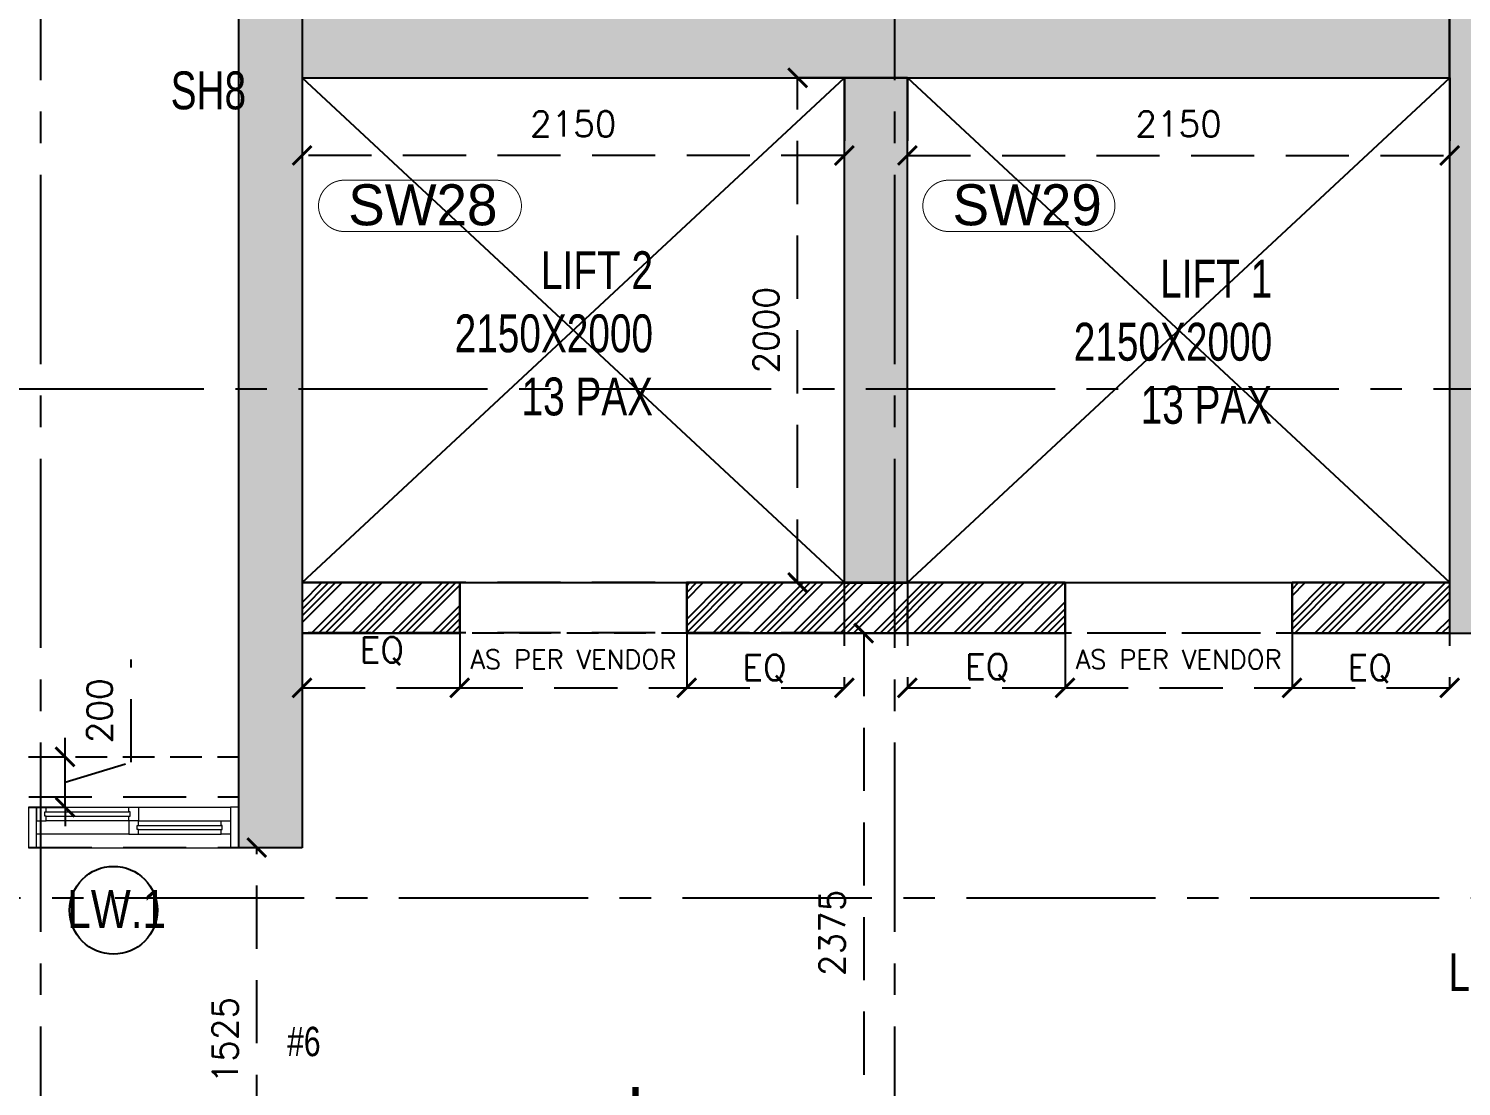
# Model space of a CAD drawing. Header units: millimetres. Extents: x 1167879 to 1231451, y -5731814 to -5645217.
# Drawn here: x 1199208 to 1204889, y -5714795 to -5710605 of the extents above; entities that cross this region are included whole.
import ezdxf
from ezdxf.enums import TextEntityAlignment as Align

# ---------------------------------------------------------------- set-up
doc = ezdxf.new("R2010")
doc.units = ezdxf.units.MM
doc.header["$LTSCALE"] = 1000
doc.header["$MEASUREMENT"] = 0
for name, pattern in [('AUDIT_D_120904163729-0', [0]), ('T8 - TYPICAL FLOOR CORE$0$( Hidden )', [0.375, 0.25, -0.125]), ('T8 - TYPICAL FLOOR CORE$0$HIDDEN', [0.375, 0.25, -0.125]), ('T8 - TYPICAL FLOOR CORE$0$T10-TYPICAL FLOOR CORE$0$( Hidden )', [0.375, 0.25, -0.125]), ('T8 - TYPICAL FLOOR CORE$0$T10-TYPICAL FLOOR CORE$0$HIDDEN', [0.375, 0.25, -0.125]), ('T8(T9 IS SIMILAR) - DIMENSION & TEXTING$0$T8_REFUGE COLUMNS$0$HIDDEN', [0.375, 0.25, -0.125]), ('T8(T9 IS SIMILAR)$0$$0$HIDDEN', [0.375, 0.25, -0.125]), ('T8_REFUGE COLUMNS$0$CENTER2', [1.125, 0.75, -0.125, 0.125, -0.125])]:
    doc.linetypes.add(name, pattern=pattern)
doc.layers.get('0').update_dxf_attribs({"linetype": 'AUDIT_D_120904163729-0'})
for name, color, linetype in [('T8 - TYPICAL FLOOR CORE$0$a-beam 2', 50, 'Continuous'), ('T8 - TYPICAL FLOOR CORE$0$A-DIMENSIONS', 2, 'T8 - TYPICAL FLOOR CORE$0$HIDDEN'), ('T8 - TYPICAL FLOOR CORE$0$a-window-no', 125, 'Continuous'), ('T8 - TYPICAL FLOOR CORE$0$CUT-OUT', 49, 'Continuous'), ('T8 - TYPICAL FLOOR CORE$0$T10-TYPICAL FLOOR CORE$0$a-beam 2', 50, 'Continuous'), ('T8 - TYPICAL FLOOR CORE$0$T10-TYPICAL FLOOR CORE$0$A-SLAB SUNK-AC LEDGES', 251, 'T8 - TYPICAL FLOOR CORE$0$T10-TYPICAL FLOOR CORE$0$HIDDEN'), ('T8(T9 IS SIMILAR)$0$$6$a-beam 2', 50, 'Continuous'), ('T8(T9 IS SIMILAR)$0$S-BEAM', 20, 'T8(T9 IS SIMILAR)$0$$0$HIDDEN'), ('T8_REFUGE COLUMNS$0$A-CENTERLINE', 193, 'T8_REFUGE COLUMNS$0$CENTER2'), ('T8_REFUGE COLUMNS$0$A-RCC COLS', 3, 'Continuous'), ('T8_TYPICAL COLUMNS$0$A-RCC COLS', 3, 'Continuous')]:
    doc.layers.add(name, color=color, linetype=linetype)
for name, color, linetype, lineweight in [('T8 - TYPICAL FLOOR CORE$0$a-Text', 4, 'Continuous', 0), ('T8 - TYPICAL FLOOR CORE$0$A-WALL- 160', 6, 'Continuous', 30), ('T8 - TYPICAL FLOOR CORE$0$D&W', 8, 'Continuous', 25), ('T8 - TYPICAL FLOOR CORE$0$T10-TYPICAL FLOOR CORE$0$Window', 4, 'Continuous', 20), ('T8(T9 IS SIMILAR) - DIMENSION & TEXTING$0$R0-18-10-2014-T1-1st Podium Floor Plan$0$Text', 2, 'Continuous', 0), ('T8(T9 IS SIMILAR) - DIMENSION & TEXTING$0$T8 - TYPICAL FLOOR CORE$0$a-Text', 4, 'Continuous', 0), ('T8(T9 IS SIMILAR)$0$D&W', 8, 'Continuous', 25), ('T8_REFUGE COLUMNS$0$A-COLUMN NO size reduce', 81, 'Continuous', 25)]:
    doc.layers.add(name, color=color, linetype=linetype, lineweight=lineweight)
doc.layers.add('T8_REFUGE COLUMNS$0$COL-HATCH', color=7, linetype='Continuous', lineweight=25, true_color=0xa3a3a3)
doc.styles.add('T8 - TYPICAL FLOOR CORE$0$ARIAL ARROW', font='swisscl.ttf')
doc.styles.add('T8 - TYPICAL FLOOR CORE$0$LODHA STANDERD', font='sanss___.ttf')
doc.styles.add('T8 - TYPICAL FLOOR CORE$0$Romans 1', font='romans.shx', dxfattribs={"height": 100})
doc.styles.add('T8(T9 IS SIMILAR) - DIMENSION & TEXTING$0$ARIAL ARROW', font='swisscl.ttf')
doc.styles.add('T8(T9 IS SIMILAR) - DIMENSION & TEXTING$0$T8 - TYPICAL FLOOR CORE$0$ARIAL ARROW', font='swisscl.ttf')
doc.styles.add('T8_REFUGE COLUMNS$0$STANDARD', font='GOTHIC.TTF')
doc.dimstyles.new('T8 - TYPICAL FLOOR CORE$0$ALPINE S', dxfattribs={"dimscale": 0, "dimtxt": 100, "dimasz": 75, "dimexe": 0, "dimexo": 0, "dimgap": 75, "dimtad": 1, "dimdec": 0, "dimzin": 0, "dimdsep": 46, "dimtxsty": 'T8 - TYPICAL FLOOR CORE$0$Romans 1', "dimblk": 'T8 - TYPICAL FLOOR CORE$0$_ArchTick', "dimcen": 0.09, "dimclrd": 256, "dimclre": 256, "dimclrt": 7, "dimadec": 0, "dimazin": 0, "dimtfac": 1, "dimtdec": 0, "dimtofl": 0, "dimtmove": 1, "dimatfit": 0, "dimldrblk": 'T8 - TYPICAL FLOOR CORE$0$_Open90', "dimfxl": 1, "dimtolj": 1, "dimtzin": 0, "dimarcsym": 0})

# ---------------------------------------------------------------- blocks, each defined once
blk = doc.blocks.new('T8(T9 IS SIMILAR) - DIMENSION & TEXTING')
at = {"color": 4, "linetype": 'T8(T9 IS SIMILAR) - DIMENSION & TEXTING$0$T8_REFUGE COLUMNS$0$HIDDEN', "ltscale": 5, "const_width": 25, "elevation": 0.1}
blk.add_lwpolyline([(1204053.5, -5721233.6), (1204053.5, -5718908.5), (1201614.3, -5718908.5), (1201614.3, -5714798.3)], dxfattribs=at)
at = {"layer": 'T8(T9 IS SIMILAR) - DIMENSION & TEXTING$0$R0-18-10-2014-T1-1st Podium Floor Plan$0$Text', "insert": (1200365.7, -5714559.7), "char_height": 116.18, "width": 1724.162, "attachment_point": 3, "style": 'T8(T9 IS SIMILAR) - DIMENSION & TEXTING$0$ARIAL ARROW'}
blk.add_mtext('#6', dxfattribs=at)
at = {"layer": 'T8(T9 IS SIMILAR) - DIMENSION & TEXTING$0$T8 - TYPICAL FLOOR CORE$0$a-Text', "linetype": 'ByBlock', "insert": (1200070.4, -5710926.3), "char_height": 150, "width": 3499.366, "attachment_point": 9, "style": 'T8(T9 IS SIMILAR) - DIMENSION & TEXTING$0$T8 - TYPICAL FLOOR CORE$0$ARIAL ARROW'}
blk.add_mtext('SH8', dxfattribs=at)
blk = doc.blocks.new('T8_REFUGE COLUMNS')
at = {"layer": 'T8_REFUGE COLUMNS$0$COL-HATCH', "linetype": 'ByBlock'}
h = blk.add_hatch(color=256, dxfattribs=at)
h.dxf.hatch_style = 1
h.paths.add_polyline_path([(1200042.1, -5713849.9), (1200042.1, -5710549.9), (1205092.1, -5710549.9), (1205092.1, -5712999.9), (1204842.1, -5712999.9), (1204842, -5710799.9), (1200292.1, -5710799.9), (1200292.1, -5713849.9)])
h = blk.add_hatch(color=256, dxfattribs=at)
h.dxf.hatch_style = 1
h.paths.add_polyline_path([(1202442.1, -5712799.9), (1202692.1, -5712799.9), (1202692.1, -5710799.9), (1202442.1, -5710799.9)], flags=17)
at = {"layer": 'T8_REFUGE COLUMNS$0$A-CENTERLINE'}
for p, q in [((1199257.1, -5728808.5), (1199257.1, -5698299.6)), ((1202642.1, -5728808.5), (1202642.1, -5698573.6)), ((1223527.8, -5712032.4), (1182137.1, -5712032.4)), ((1229551.2, -5714049.9), (1182156.9, -5714049.9))]:
    blk.add_line(p, q, dxfattribs=at)
at = {"layer": 'T8_REFUGE COLUMNS$0$A-COLUMN NO size reduce', "linetype": 'ByBlock', "const_width": 3.9}
for points in [[(1200459.1, -5711408.3, -1), (1200459.1, -5711205.1), (1201060.5, -5711205.1, -1), (1201060.5, -5711408.3)], [(1202855.1, -5711408.3, -1), (1202855.1, -5711205.1), (1203413.6, -5711205.1, -1), (1203413.6, -5711408.3)]]:
    blk.add_lwpolyline(points, format="xyb", close=True, dxfattribs=at)
at = {"layer": 'T8_REFUGE COLUMNS$0$A-RCC COLS', "linetype": 'ByBlock'}
for points in [[(1200292.1, -5713849.9), (1200042.1, -5713849.9), (1200042.1, -5710549.9), (1200292.1, -5710549.9)], [(1200292.2, -5710799.9), (1204842.1, -5710799.9), (1204842.1, -5710549.9), (1200292.2, -5710549.9)], [(1204842.1, -5712999.9), (1205092.1, -5712999.9), (1205092.1, -5710549.9), (1204842.1, -5710549.9)], [(1202442.1, -5712799.9), (1202692.1, -5712799.9), (1202692.1, -5710799.9), (1202442.1, -5710799.9)]]:
    blk.add_lwpolyline(points, close=True, dxfattribs=at)
at = {"layer": 'T8_REFUGE COLUMNS$0$A-COLUMN NO size reduce', "linetype": 'ByBlock', "char_height": 162.5, "attachment_point": 1, "style": 'T8_REFUGE COLUMNS$0$STANDARD'}
for s, insert in [('SW28', (1200475.3, -5711221.3)), ('SW29', (1202871.3, -5711221.3))]:
    blk.add_mtext_dynamic_manual_height_columns(s, width=444.685, gutter_width=500, heights=[0], dxfattribs=dict(at, insert=insert))
blk = doc.blocks.new('T8_TYPICAL COLUMNS')
at = {"layer": 'T8_TYPICAL COLUMNS$0$A-RCC COLS', "linetype": 'ByBlock'}
blk.add_blockref('T8_REFUGE COLUMNS', (0, 0), dxfattribs=at)
blk = doc.blocks.new('T8 - TYPICAL FLOOR CORE$0$WINDOW TAG')
at = {"layer": 'T8 - TYPICAL FLOOR CORE$0$a-window-no'}
blk.add_circle((0, 0), 174.1, dxfattribs=at)
at = {"layer": 'T8 - TYPICAL FLOOR CORE$0$a-window-no', "style": 'T8 - TYPICAL FLOOR CORE$0$LODHA STANDERD'}
blk.add_attdef('WINDOW', text='', height=150, dxfattribs=at).set_placement((11.3, 2.8), align=Align.MIDDLE_CENTER)
blk = doc.blocks.new('T8 - TYPICAL FLOOR CORE$0$_ArchTick')
at = {"color": 0, "linetype": 'ByBlock', "const_width": 0.15}
blk.add_lwpolyline([(-0.5, -0.5), (0.5, 0.5)], dxfattribs=at)
blk = doc.blocks.new('*D830')
at = {"layer": 'T8 - TYPICAL FLOOR CORE$0$A-DIMENSIONS', "linetype": 'T8 - TYPICAL FLOOR CORE$0$HIDDEN', "lineweight": -2, "transparency": 16777216}
for p, q in [((1200042.4, -5713849.6), (1200112.5, -5713849.6)), ((1199983.5, -5715375), (1200112.5, -5715375))]:
    blk.add_line(p, q, dxfattribs=at)
at = {"layer": 'T8 - TYPICAL FLOOR CORE$0$A-DIMENSIONS', "lineweight": -2, "transparency": 16777216}
blk.add_line((1200112.5, -5715375), (1200112.5, -5713849.6), dxfattribs=at)
at = {"layer": 'T8 - TYPICAL FLOOR CORE$0$A-DIMENSIONS', "linetype": 'ByBlock', "lineweight": -2, "transparency": 16777216, "xscale": 75, "yscale": 75, "zscale": 75}
for p, rotation in [((1200112.5, -5713849.6), 90), ((1200112.5, -5715375), 270)]:
    blk.add_blockref('T8 - TYPICAL FLOOR CORE$0$_ArchTick', p, dxfattribs=dict(at, rotation=rotation))
at = {"layer": 'T8 - TYPICAL FLOOR CORE$0$A-DIMENSIONS', "color": 7, "linetype": 'ByBlock', "transparency": 16777216, "insert": (1199987.5, -5714612.3), "char_height": 100, "attachment_point": 5, "rotation": 90, "style": 'T8 - TYPICAL FLOOR CORE$0$Romans 1'}
blk.add_mtext('\\A1;1525', dxfattribs=at)
blk = doc.blocks.new('T8 - TYPICAL FLOOR CORE$0$_Open90')
at = {"color": 0, "linetype": 'ByBlock', "lineweight": -2}
for p, q in [((0, 0), (-1, 0)), ((-0.5, 0.5), (0, 0)), ((0, 0), (-0.5, -0.5))]:
    blk.add_line(p, q, dxfattribs=at)
blk = doc.blocks.new('*D831')
at = {"layer": 'T8 - TYPICAL FLOOR CORE$0$A-DIMENSIONS', "linetype": 'T8 - TYPICAL FLOOR CORE$0$HIDDEN', "lineweight": -2, "transparency": 16777216}
for p, q in [((1202567.4, -5712999.6), (1202519.3, -5712999.6)), ((1202567.4, -5715375), (1202519.3, -5715375))]:
    blk.add_line(p, q, dxfattribs=at)
at = {"layer": 'T8 - TYPICAL FLOOR CORE$0$A-DIMENSIONS', "lineweight": -2, "transparency": 16777216}
blk.add_line((1202519.3, -5712999.6), (1202519.3, -5715375), dxfattribs=at)
at = {"layer": 'T8 - TYPICAL FLOOR CORE$0$A-DIMENSIONS', "linetype": 'ByBlock', "lineweight": -2, "transparency": 16777216, "xscale": 75, "yscale": 75, "zscale": 75}
for p, rotation in [((1202519.3, -5712999.6), 90), ((1202519.3, -5715375), 270)]:
    blk.add_blockref('T8 - TYPICAL FLOOR CORE$0$_ArchTick', p, dxfattribs=dict(at, rotation=rotation))
at = {"layer": 'T8 - TYPICAL FLOOR CORE$0$A-DIMENSIONS', "color": 7, "linetype": 'ByBlock', "transparency": 16777216, "insert": (1202394.3, -5714187.3), "char_height": 100, "attachment_point": 5, "rotation": 90, "style": 'T8 - TYPICAL FLOOR CORE$0$Romans 1'}
blk.add_mtext('\\A1;2375', dxfattribs=at)
blk = doc.blocks.new('*D832')
at = {"layer": 'T8 - TYPICAL FLOOR CORE$0$A-DIMENSIONS', "linetype": 'T8 - TYPICAL FLOOR CORE$0$HIDDEN', "lineweight": -2, "transparency": 16777216}
for p, q in [((1202442.4, -5710799.7), (1202257.1, -5710799.7)), ((1202442.4, -5712799.6), (1202257.1, -5712799.6))]:
    blk.add_line(p, q, dxfattribs=at)
at = {"layer": 'T8 - TYPICAL FLOOR CORE$0$A-DIMENSIONS', "lineweight": -2, "transparency": 16777216}
blk.add_line((1202257.1, -5712799.6), (1202257.1, -5710799.7), dxfattribs=at)
at = {"layer": 'T8 - TYPICAL FLOOR CORE$0$A-DIMENSIONS', "linetype": 'ByBlock', "lineweight": -2, "transparency": 16777216, "xscale": 75, "yscale": 75, "zscale": 75}
for p, rotation in [((1202257.1, -5710799.7), 90), ((1202257.1, -5712799.6), 270)]:
    blk.add_blockref('T8 - TYPICAL FLOOR CORE$0$_ArchTick', p, dxfattribs=dict(at, rotation=rotation))
at = {"layer": 'T8 - TYPICAL FLOOR CORE$0$A-DIMENSIONS', "color": 7, "linetype": 'ByBlock', "transparency": 16777216, "insert": (1202132.1, -5711799.6), "char_height": 100, "attachment_point": 5, "rotation": 90, "style": 'T8 - TYPICAL FLOOR CORE$0$Romans 1'}
blk.add_mtext('\\A1;2000', dxfattribs=at)
blk = doc.blocks.new('*D833')
at = {"layer": 'T8 - TYPICAL FLOOR CORE$0$A-DIMENSIONS', "linetype": 'T8 - TYPICAL FLOOR CORE$0$HIDDEN', "lineweight": -2, "transparency": 16777216}
for p, q in [((1200292.4, -5710799.7), (1200292.4, -5711107.1)), ((1202442.4, -5710799.7), (1202442.4, -5711107.1))]:
    blk.add_line(p, q, dxfattribs=at)
at = {"layer": 'T8 - TYPICAL FLOOR CORE$0$A-DIMENSIONS', "lineweight": -2, "transparency": 16777216}
blk.add_line((1202442.4, -5711107.1), (1200292.4, -5711107.1), dxfattribs=at)
at = {"layer": 'T8 - TYPICAL FLOOR CORE$0$A-DIMENSIONS', "linetype": 'ByBlock', "lineweight": -2, "transparency": 16777216, "xscale": 75, "yscale": 75, "zscale": 75, "rotation": 180}
blk.add_blockref('T8 - TYPICAL FLOOR CORE$0$_ArchTick', (1200292.4, -5711107.1), dxfattribs=at)
at = {"layer": 'T8 - TYPICAL FLOOR CORE$0$A-DIMENSIONS', "linetype": 'ByBlock', "lineweight": -2, "transparency": 16777216, "xscale": 75, "yscale": 75, "zscale": 75}
blk.add_blockref('T8 - TYPICAL FLOOR CORE$0$_ArchTick', (1202442.4, -5711107.1), dxfattribs=at)
at = {"layer": 'T8 - TYPICAL FLOOR CORE$0$A-DIMENSIONS', "color": 7, "linetype": 'ByBlock', "transparency": 16777216, "insert": (1201367.4, -5710982.1), "char_height": 100, "attachment_point": 5, "style": 'T8 - TYPICAL FLOOR CORE$0$Romans 1'}
blk.add_mtext('\\A1;2150', dxfattribs=at)
blk = doc.blocks.new('*D834')
at = {"layer": 'T8 - TYPICAL FLOOR CORE$0$A-DIMENSIONS', "linetype": 'T8 - TYPICAL FLOOR CORE$0$HIDDEN', "lineweight": -2, "transparency": 16777216}
for p, q in [((1202692.4, -5710799.7), (1202692.4, -5711107.1)), ((1204842.3, -5710799.5), (1204842.3, -5711107.1))]:
    blk.add_line(p, q, dxfattribs=at)
at = {"layer": 'T8 - TYPICAL FLOOR CORE$0$A-DIMENSIONS', "lineweight": -2, "transparency": 16777216}
blk.add_line((1202692.4, -5711107.1), (1204842.3, -5711107.1), dxfattribs=at)
at = {"layer": 'T8 - TYPICAL FLOOR CORE$0$A-DIMENSIONS', "linetype": 'ByBlock', "lineweight": -2, "transparency": 16777216, "xscale": 75, "yscale": 75, "zscale": 75, "rotation": 180}
blk.add_blockref('T8 - TYPICAL FLOOR CORE$0$_ArchTick', (1202692.4, -5711107.1), dxfattribs=at)
at = {"layer": 'T8 - TYPICAL FLOOR CORE$0$A-DIMENSIONS', "linetype": 'ByBlock', "lineweight": -2, "transparency": 16777216, "xscale": 75, "yscale": 75, "zscale": 75}
blk.add_blockref('T8 - TYPICAL FLOOR CORE$0$_ArchTick', (1204842.3, -5711107.1), dxfattribs=at)
at = {"layer": 'T8 - TYPICAL FLOOR CORE$0$A-DIMENSIONS', "color": 7, "linetype": 'ByBlock', "transparency": 16777216, "insert": (1203767.4, -5710982.1), "char_height": 100, "attachment_point": 5, "style": 'T8 - TYPICAL FLOOR CORE$0$Romans 1'}
blk.add_mtext('\\A1;2150', dxfattribs=at)
blk = doc.blocks.new('*D806')
at = {"layer": 'T8 - TYPICAL FLOOR CORE$0$A-DIMENSIONS', "linetype": 'T8 - TYPICAL FLOOR CORE$0$HIDDEN', "lineweight": -2, "transparency": 16777216}
for p, q in [((1203317.4, -5712999.6), (1203317.4, -5713216.5)), ((1204217.4, -5712999.6), (1204217.4, -5713216.5))]:
    blk.add_line(p, q, dxfattribs=at)
at = {"layer": 'T8 - TYPICAL FLOOR CORE$0$A-DIMENSIONS', "lineweight": -2, "transparency": 16777216}
blk.add_line((1203317.4, -5713216.5), (1204217.4, -5713216.5), dxfattribs=at)
at = {"layer": 'T8 - TYPICAL FLOOR CORE$0$A-DIMENSIONS', "linetype": 'ByBlock', "lineweight": -2, "transparency": 16777216, "xscale": 75, "yscale": 75, "zscale": 75, "rotation": 180}
blk.add_blockref('T8 - TYPICAL FLOOR CORE$0$_ArchTick', (1203317.4, -5713216.5), dxfattribs=at)
at = {"layer": 'T8 - TYPICAL FLOOR CORE$0$A-DIMENSIONS', "linetype": 'ByBlock', "lineweight": -2, "transparency": 16777216, "xscale": 75, "yscale": 75, "zscale": 75}
blk.add_blockref('T8 - TYPICAL FLOOR CORE$0$_ArchTick', (1204217.4, -5713216.5), dxfattribs=at)
at = {"layer": 'T8 - TYPICAL FLOOR CORE$0$A-DIMENSIONS', "color": 7, "linetype": 'ByBlock', "transparency": 16777216, "insert": (1203767.4, -5713104), "char_height": 100, "attachment_point": 5, "style": 'T8 - TYPICAL FLOOR CORE$0$Romans 1'}
blk.add_mtext('\\A1;{\\H0.75x;AS PER VENDOR}', dxfattribs=at)
blk = doc.blocks.new('*D807')
at = {"layer": 'T8 - TYPICAL FLOOR CORE$0$A-DIMENSIONS', "linetype": 'T8 - TYPICAL FLOOR CORE$0$HIDDEN', "lineweight": -2, "transparency": 16777216}
for p, q in [((1200917.4, -5712949.6), (1200917.4, -5713216.5)), ((1201817.4, -5712949.6), (1201817.4, -5713216.5))]:
    blk.add_line(p, q, dxfattribs=at)
at = {"layer": 'T8 - TYPICAL FLOOR CORE$0$A-DIMENSIONS', "lineweight": -2, "transparency": 16777216}
blk.add_line((1200917.4, -5713216.5), (1201817.4, -5713216.5), dxfattribs=at)
at = {"layer": 'T8 - TYPICAL FLOOR CORE$0$A-DIMENSIONS', "linetype": 'ByBlock', "lineweight": -2, "transparency": 16777216, "xscale": 75, "yscale": 75, "zscale": 75, "rotation": 180}
blk.add_blockref('T8 - TYPICAL FLOOR CORE$0$_ArchTick', (1200917.4, -5713216.5), dxfattribs=at)
at = {"layer": 'T8 - TYPICAL FLOOR CORE$0$A-DIMENSIONS', "linetype": 'ByBlock', "lineweight": -2, "transparency": 16777216, "xscale": 75, "yscale": 75, "zscale": 75}
blk.add_blockref('T8 - TYPICAL FLOOR CORE$0$_ArchTick', (1201817.4, -5713216.5), dxfattribs=at)
at = {"layer": 'T8 - TYPICAL FLOOR CORE$0$A-DIMENSIONS', "color": 7, "linetype": 'ByBlock', "transparency": 16777216, "insert": (1201367.4, -5713104), "char_height": 100, "attachment_point": 5, "style": 'T8 - TYPICAL FLOOR CORE$0$Romans 1'}
blk.add_mtext('\\A1;{\\H0.75x;AS PER VENDOR}', dxfattribs=at)
blk = doc.blocks.new('*D810')
at = {"layer": 'T8 - TYPICAL FLOOR CORE$0$A-DIMENSIONS', "linetype": 'T8 - TYPICAL FLOOR CORE$0$HIDDEN', "lineweight": -2, "transparency": 16777216}
for p, q in [((1200292.4, -5712799.6), (1200292.4, -5713216.5)), ((1200917.4, -5712799.6), (1200917.4, -5713216.5))]:
    blk.add_line(p, q, dxfattribs=at)
at = {"layer": 'T8 - TYPICAL FLOOR CORE$0$A-DIMENSIONS', "lineweight": -2, "transparency": 16777216}
blk.add_line((1200292.4, -5713216.5), (1200917.4, -5713216.5), dxfattribs=at)
at = {"layer": 'T8 - TYPICAL FLOOR CORE$0$A-DIMENSIONS', "linetype": 'ByBlock', "lineweight": -2, "transparency": 16777216, "xscale": 75, "yscale": 75, "zscale": 75, "rotation": 180}
blk.add_blockref('T8 - TYPICAL FLOOR CORE$0$_ArchTick', (1200292.4, -5713216.5), dxfattribs=at)
at = {"layer": 'T8 - TYPICAL FLOOR CORE$0$A-DIMENSIONS', "linetype": 'ByBlock', "lineweight": -2, "transparency": 16777216, "xscale": 75, "yscale": 75, "zscale": 75}
blk.add_blockref('T8 - TYPICAL FLOOR CORE$0$_ArchTick', (1200917.4, -5713216.5), dxfattribs=at)
at = {"layer": 'T8 - TYPICAL FLOOR CORE$0$A-DIMENSIONS', "color": 7, "linetype": 'ByBlock', "transparency": 16777216, "insert": (1200608.6, -5713070.8), "char_height": 100, "attachment_point": 5, "style": 'T8 - TYPICAL FLOOR CORE$0$Romans 1'}
blk.add_mtext('\\A1;EQ', dxfattribs=at)
blk = doc.blocks.new('*D811')
at = {"layer": 'T8 - TYPICAL FLOOR CORE$0$A-DIMENSIONS', "linetype": 'T8 - TYPICAL FLOOR CORE$0$HIDDEN', "lineweight": -2, "transparency": 16777216}
for p, q in [((1201817.4, -5712799.6), (1201817.4, -5713216.5)), ((1202442.1, -5712799.6), (1202442.1, -5713216.5))]:
    blk.add_line(p, q, dxfattribs=at)
at = {"layer": 'T8 - TYPICAL FLOOR CORE$0$A-DIMENSIONS', "lineweight": -2, "transparency": 16777216}
blk.add_line((1201817.4, -5713216.5), (1202442.1, -5713216.5), dxfattribs=at)
at = {"layer": 'T8 - TYPICAL FLOOR CORE$0$A-DIMENSIONS', "linetype": 'ByBlock', "lineweight": -2, "transparency": 16777216, "xscale": 75, "yscale": 75, "zscale": 75, "rotation": 180}
blk.add_blockref('T8 - TYPICAL FLOOR CORE$0$_ArchTick', (1201817.4, -5713216.5), dxfattribs=at)
at = {"layer": 'T8 - TYPICAL FLOOR CORE$0$A-DIMENSIONS', "linetype": 'ByBlock', "lineweight": -2, "transparency": 16777216, "xscale": 75, "yscale": 75, "zscale": 75}
blk.add_blockref('T8 - TYPICAL FLOOR CORE$0$_ArchTick', (1202442.1, -5713216.5), dxfattribs=at)
at = {"layer": 'T8 - TYPICAL FLOOR CORE$0$A-DIMENSIONS', "color": 7, "linetype": 'ByBlock', "transparency": 16777216, "insert": (1202125.6, -5713141.1), "char_height": 100, "attachment_point": 5, "style": 'T8 - TYPICAL FLOOR CORE$0$Romans 1'}
blk.add_mtext('\\A1;EQ', dxfattribs=at)
blk = doc.blocks.new('*D812')
at = {"layer": 'T8 - TYPICAL FLOOR CORE$0$A-DIMENSIONS', "linetype": 'T8 - TYPICAL FLOOR CORE$0$HIDDEN', "lineweight": -2, "transparency": 16777216}
for p, q in [((1202692.4, -5712799.6), (1202692.4, -5713216.5)), ((1203317.4, -5712799.6), (1203317.4, -5713216.5))]:
    blk.add_line(p, q, dxfattribs=at)
at = {"layer": 'T8 - TYPICAL FLOOR CORE$0$A-DIMENSIONS', "lineweight": -2, "transparency": 16777216}
blk.add_line((1202692.4, -5713216.5), (1203317.4, -5713216.5), dxfattribs=at)
at = {"layer": 'T8 - TYPICAL FLOOR CORE$0$A-DIMENSIONS', "linetype": 'ByBlock', "lineweight": -2, "transparency": 16777216, "xscale": 75, "yscale": 75, "zscale": 75, "rotation": 180}
blk.add_blockref('T8 - TYPICAL FLOOR CORE$0$_ArchTick', (1202692.4, -5713216.5), dxfattribs=at)
at = {"layer": 'T8 - TYPICAL FLOOR CORE$0$A-DIMENSIONS', "linetype": 'ByBlock', "lineweight": -2, "transparency": 16777216, "xscale": 75, "yscale": 75, "zscale": 75}
blk.add_blockref('T8 - TYPICAL FLOOR CORE$0$_ArchTick', (1203317.4, -5713216.5), dxfattribs=at)
at = {"layer": 'T8 - TYPICAL FLOOR CORE$0$A-DIMENSIONS', "color": 7, "linetype": 'ByBlock', "transparency": 16777216, "insert": (1203008.5, -5713137.2), "char_height": 100, "attachment_point": 5, "style": 'T8 - TYPICAL FLOOR CORE$0$Romans 1'}
blk.add_mtext('\\A1;EQ', dxfattribs=at)
blk = doc.blocks.new('*D813')
at = {"layer": 'T8 - TYPICAL FLOOR CORE$0$A-DIMENSIONS', "linetype": 'T8 - TYPICAL FLOOR CORE$0$HIDDEN', "lineweight": -2, "transparency": 16777216}
for p, q in [((1204217.4, -5712799.6), (1204217.4, -5713216.5)), ((1204842, -5712799.6), (1204842, -5713216.5))]:
    blk.add_line(p, q, dxfattribs=at)
at = {"layer": 'T8 - TYPICAL FLOOR CORE$0$A-DIMENSIONS', "lineweight": -2, "transparency": 16777216}
blk.add_line((1204217.4, -5713216.5), (1204842, -5713216.5), dxfattribs=at)
at = {"layer": 'T8 - TYPICAL FLOOR CORE$0$A-DIMENSIONS', "linetype": 'ByBlock', "lineweight": -2, "transparency": 16777216, "xscale": 75, "yscale": 75, "zscale": 75, "rotation": 180}
blk.add_blockref('T8 - TYPICAL FLOOR CORE$0$_ArchTick', (1204217.4, -5713216.5), dxfattribs=at)
at = {"layer": 'T8 - TYPICAL FLOOR CORE$0$A-DIMENSIONS', "linetype": 'ByBlock', "lineweight": -2, "transparency": 16777216, "xscale": 75, "yscale": 75, "zscale": 75}
blk.add_blockref('T8 - TYPICAL FLOOR CORE$0$_ArchTick', (1204842, -5713216.5), dxfattribs=at)
at = {"layer": 'T8 - TYPICAL FLOOR CORE$0$A-DIMENSIONS', "color": 7, "linetype": 'ByBlock', "transparency": 16777216, "insert": (1204525.5, -5713141.1), "char_height": 100, "attachment_point": 5, "style": 'T8 - TYPICAL FLOOR CORE$0$Romans 1'}
blk.add_mtext('\\A1;EQ', dxfattribs=at)
blk = doc.blocks.new('*D791')
at = {"layer": 'T8 - TYPICAL FLOOR CORE$0$A-DIMENSIONS', "lineweight": -2, "transparency": 16777216}
for p, q in [((1199615, -5713511), (1199615, -5713103.9)), ((1199352.5, -5713489.7), (1199352.5, -5713414.7)), ((1199352.5, -5713689.9), (1199352.5, -5713489.7)), ((1199352.5, -5713589.8), (1199615, -5713511)), ((1199352.5, -5713689.9), (1199352.5, -5713764.9))]:
    blk.add_line(p, q, dxfattribs=at)
at = {"layer": 'T8 - TYPICAL FLOOR CORE$0$A-DIMENSIONS', "linetype": 'T8 - TYPICAL FLOOR CORE$0$HIDDEN', "lineweight": -2, "transparency": 16777216}
for p, q in [((1199207.1, -5713489.7), (1199352.5, -5713489.7)), ((1199207.1, -5713689.9), (1199352.5, -5713689.9))]:
    blk.add_line(p, q, dxfattribs=at)
at = {"layer": 'T8 - TYPICAL FLOOR CORE$0$A-DIMENSIONS', "linetype": 'ByBlock', "lineweight": -2, "transparency": 16777216, "xscale": 75, "yscale": 75, "zscale": 75}
for p, rotation in [((1199352.5, -5713489.7), 270), ((1199352.5, -5713689.9), 90)]:
    blk.add_blockref('T8 - TYPICAL FLOOR CORE$0$_ArchTick', p, dxfattribs=dict(at, rotation=rotation))
at = {"layer": 'T8 - TYPICAL FLOOR CORE$0$A-DIMENSIONS', "color": 7, "linetype": 'ByBlock', "transparency": 16777216, "insert": (1199490, -5713307.5), "char_height": 100, "attachment_point": 5, "rotation": 90, "style": 'T8 - TYPICAL FLOOR CORE$0$Romans 1'}
blk.add_mtext('\\A1;200', dxfattribs=at)
blk = doc.blocks.new('T8 - TYPICAL FLOOR CORE')
at = {"layer": 'T8 - TYPICAL FLOOR CORE$0$T10-TYPICAL FLOOR CORE$0$A-SLAB SUNK-AC LEDGES', "linetype": 'ByBlock'}
h = blk.add_hatch(dxfattribs=at)
h.set_pattern_fill('ANSI34', color=256, scale=150)
h.paths.add_polyline_path([(1207452.3, -5713624), (1207652.3, -5713624), (1207652.3, -5713122.9), (1207452.3, -5713122.9)])
h.paths.add_polyline_path([(1207452.3, -5712222.9), (1207652.3, -5712222.9), (1207652.3, -5711724), (1207452.3, -5711724)])
h.paths.add_polyline_path([(1200292.4, -5712999.6), (1200917.4, -5712999.6), (1200917.4, -5712799.6), (1200292.4, -5712799.6)])
h.paths.add_polyline_path([(1201817.4, -5712999.6), (1203317.4, -5712999.6), (1203317.4, -5712799.6), (1201817.4, -5712799.6)])
h.paths.add_polyline_path([(1204217.4, -5712999.6), (1204842.3, -5712999.6), (1204842.3, -5712799.6), (1204217.4, -5712799.6)])
h.paths.add_polyline_path([(1204367.2, -5717174), (1204842.2, -5717174), (1204842.2, -5716974), (1204367.2, -5716974)])
h.paths.add_polyline_path([(1202992.1, -5717174), (1203467.2, -5717174), (1203467.2, -5716974), (1202992.1, -5716974)])
at = {"layer": 'T8 - TYPICAL FLOOR CORE$0$a-beam 2', "color": 8, "linetype": 'T8 - TYPICAL FLOOR CORE$0$( Hidden )', "ltscale": 0.5}
blk.add_line((1204842.3, -5712999.6), (1200292.4, -5712999.6), dxfattribs=at)
at = {"layer": 'T8 - TYPICAL FLOOR CORE$0$A-WALL- 160', "linetype": 'ByBlock'}
for p, q in [((1200917.4, -5712799.6), (1200292.4, -5712799.6)), ((1200917.4, -5712999.6), (1200917.4, -5712799.6)), ((1202692.4, -5712799.6), (1201817.4, -5712799.6)), ((1201817.4, -5712999.6), (1201817.4, -5712799.6)), ((1203317.4, -5712799.6), (1202692.4, -5712799.6)), ((1203317.4, -5712999.6), (1203317.4, -5712799.6)), ((1204842.3, -5712799.6), (1204217.4, -5712799.6)), ((1204217.4, -5712999.6), (1204217.4, -5712799.6)), ((1200917.4, -5712999.6), (1200292.4, -5712999.6)), ((1203317.4, -5712999.6), (1201817.4, -5712999.6)), ((1203317.4, -5712999.6), (1202692.4, -5712999.6)), ((1204842.3, -5712999.6), (1204217.4, -5712999.6))]:
    blk.add_line(p, q, dxfattribs=at)
at = {"layer": 'T8 - TYPICAL FLOOR CORE$0$CUT-OUT'}
for p, q in [((1202442.4, -5712799.6), (1200292.4, -5710799.6)), ((1200292.4, -5712799.6), (1202442.4, -5710799.7)), ((1202692.4, -5712799.6), (1204842.3, -5710799.5)), ((1204842.3, -5712799.6), (1202692.4, -5710799.7))]:
    blk.add_line(p, q, dxfattribs=at)
at = {"layer": 'T8 - TYPICAL FLOOR CORE$0$D&W', "linetype": 'ByBlock'}
for p, q in [((1200917.4, -5712799.6), (1201817.4, -5712799.6)), ((1203317.4, -5712799.6), (1204217.4, -5712799.6))]:
    blk.add_line(p, q, dxfattribs=at)
at = {"layer": 'T8 - TYPICAL FLOOR CORE$0$T10-TYPICAL FLOOR CORE$0$a-beam 2', "color": 8, "linetype": 'T8 - TYPICAL FLOOR CORE$0$T10-TYPICAL FLOOR CORE$0$( Hidden )', "ltscale": 0.5}
blk.add_lwpolyline([(1199207.1, -5713489.7), (1200042.1, -5713489.7)], dxfattribs=at)
at = {"layer": 'T8 - TYPICAL FLOOR CORE$0$T10-TYPICAL FLOOR CORE$0$Window', "color": 1, "lineweight": 13}
for p, q in [((1199277.6, -5713689.9), (1199605.8, -5713689.9)), ((1199643.3, -5713689.9), (1200009.1, -5713689.9)), ((1199605.8, -5713796.5), (1199240.1, -5713796.5)), ((1199605.8, -5713743.2), (1199277.6, -5713743.2)), ((1199643.3, -5713743.2), (1199971.6, -5713743.2)), ((1199643.3, -5713796.5), (1199971.6, -5713796.5)), ((1199240.1, -5713849.9), (1200009.1, -5713849.9)), ((1200009.1, -5713849.9), (1199971.6, -5713849.9))]:
    blk.add_line(p, q, dxfattribs=at)
at = {"layer": 'T8 - TYPICAL FLOOR CORE$0$T10-TYPICAL FLOOR CORE$0$Window', "color": 5, "lineweight": 13}
for p, q in [((1199277.6, -5713708.4), (1199605.8, -5713708.4)), ((1199277.6, -5713724.6), (1199605.8, -5713724.6)), ((1199643.3, -5713761.8), (1199971.6, -5713761.8)), ((1199643.3, -5713778), (1199971.6, -5713778))]:
    blk.add_line(p, q, dxfattribs=at)
at = {"layer": 'T8 - TYPICAL FLOOR CORE$0$T10-TYPICAL FLOOR CORE$0$Window', "color": 4, "lineweight": 13}
for points in [[(1199207.1, -5713849.9), (1199240.1, -5713849.9), (1199240.1, -5713689.9), (1199207.1, -5713689.9)], [(1199277.6, -5713708.4), (1199277.6, -5713689.9), (1199240.1, -5713689.9), (1199240.1, -5713743.2), (1199277.6, -5713743.2), (1199277.6, -5713724.6), (1199273.1, -5713724.6), (1199273.1, -5713708.4)], [(1199605.8, -5713708.4), (1199605.8, -5713689.9), (1199643.3, -5713689.9), (1199643.3, -5713743.2), (1199605.8, -5713743.2), (1199605.8, -5713724.6), (1199610.3, -5713724.6), (1199610.3, -5713708.4)], [(1200009.1, -5713849.9), (1200042.1, -5713849.9), (1200042.1, -5713689.9), (1200009.1, -5713689.9)], [(1199643.3, -5713761.8), (1199643.3, -5713743.2), (1199605.8, -5713743.2), (1199605.8, -5713796.5), (1199643.3, -5713796.5), (1199643.3, -5713778), (1199638.8, -5713778), (1199638.8, -5713761.8)], [(1199971.6, -5713761.8), (1199971.6, -5713743.2), (1200009.1, -5713743.2), (1200009.1, -5713796.5), (1199971.6, -5713796.5), (1199971.6, -5713778), (1199976.1, -5713778), (1199976.1, -5713761.8)]]:
    blk.add_lwpolyline(points, close=True, dxfattribs=at)
at = {"layer": 'T8 - TYPICAL FLOOR CORE$0$a-window-no'}
ref = blk.add_blockref('T8 - TYPICAL FLOOR CORE$0$WINDOW TAG', (1199544.7, -5714097.9, 1.9), dxfattribs=at)
ref.add_attrib('WINDOW', 'LW.1', dxfattribs={"height": 150, "style": 'T8 - TYPICAL FLOOR CORE$0$LODHA STANDERD', "width": 0.8}).set_placement((1199557.3, -5714092.8, 1.9), align=Align.MIDDLE_CENTER)
at = {"layer": 'T8 - TYPICAL FLOOR CORE$0$a-Text', "linetype": 'ByBlock', "char_height": 150, "style": 'T8 - TYPICAL FLOOR CORE$0$ARIAL ARROW'}
for s, insert, width, attachment_point in [('LIFT 2\\P2150X2000\\P13 PAX', (1201683.9, -5712139), 647.495, 9), ('LIFT 1\\P2150X2000\\P13 PAX', (1204138.6, -5712172.3), 753.779, 9), ('\\pi1334.6762;LIFT LOBBY', (1203502.5, -5714268.3), 3499.366, 1)]:
    blk.add_mtext(s, dxfattribs=dict(at, insert=insert, width=width, attachment_point=attachment_point))
at = {"layer": 'T8 - TYPICAL FLOOR CORE$0$A-DIMENSIONS', "linetype": 'ByBlock'}
for base, p1, p2, picture, middle in [((1202257.1, -5710799.7), (1202442.4, -5712799.6), (1202442.4, -5710799.7), '*D832', (1202132.1, -5711799.6)), ((1202519.3, -5715375), (1202567.4, -5712999.6), (1202567.4, -5715375), '*D831', (1202394.3, -5714187.3)), ((1199352.5, -5713489.7), (1199207.1, -5713689.9), (1199207.1, -5713489.7), '*D791', (1199490, -5713436)), ((1200112.5, -5713849.6), (1199983.5, -5715375), (1200042.4, -5713849.6), '*D830', (1199987.5, -5714612.3))]:
    dim = blk.add_linear_dim(base=base, p1=p1, p2=p2, angle=90, dimstyle='T8 - TYPICAL FLOOR CORE$0$ALPINE S', override={"dimscale": 1, "dimfxl": 5, "dimarcsym": 1}, dxfattribs=at)
    dim.commit()
    dim.dimension.update_dxf_attribs({"geometry": picture, "text_midpoint": middle})
for base, p1, p2, picture, middle in [((1200292.4, -5711107.1), (1202442.4, -5710799.7), (1200292.4, -5710799.7), '*D833', (1201367.4, -5710982.1)), ((1204842.3, -5711107.1), (1202692.4, -5710799.7), (1204842.3, -5710799.5), '*D834', (1203767.4, -5710982.1))]:
    dim = blk.add_linear_dim(base=base, p1=p1, p2=p2, dimstyle='T8 - TYPICAL FLOOR CORE$0$ALPINE S', override={"dimscale": 1, "dimfxl": 5, "dimarcsym": 1}, dxfattribs=at)
    dim.commit()
    dim.dimension.update_dxf_attribs({"geometry": picture, "text_midpoint": middle})
for base, p1, p2, text, picture, middle in [((1200917.4, -5713216.5), (1200292.4, -5712799.6), (1200917.4, -5712799.6), 'EQ', '*D810', (1200608.6, -5713200.6)), ((1202442.1, -5713216.5), (1201817.4, -5712799.6), (1202442.1, -5712799.6), 'EQ', '*D811', (1202125.6, -5713270.8)), ((1203317.4, -5713216.5), (1202692.4, -5712799.6), (1203317.4, -5712799.6), 'EQ', '*D812', (1203008.5, -5713266.9)), ((1204842, -5713216.5), (1204217.4, -5712799.6), (1204842, -5712799.6), 'EQ', '*D813', (1204525.5, -5713270.8)), ((1201817.4, -5713216.5), (1200917.4, -5712949.6), (1201817.4, -5712949.6), '{\\H0.75x;AS PER VENDOR}', '*D807', (1201367.4, -5713216.5)), ((1204217.4, -5713216.5), (1203317.4, -5712999.6), (1204217.4, -5712999.6), '{\\H0.75x;AS PER VENDOR}', '*D806', (1203767.4, -5713216.5))]:
    dim = blk.add_linear_dim(base=base, p1=p1, p2=p2, text=text, dimstyle='T8 - TYPICAL FLOOR CORE$0$ALPINE S', override={"dimscale": 1, "dimfxl": 5, "dimarcsym": 1}, dxfattribs=at)
    dim.commit()
    dim.dimension.update_dxf_attribs({"geometry": picture, "text_midpoint": middle, "dimtype": 128})
blk = doc.blocks.new('T8(T9 IS SIMILAR)')
at = {"layer": 'T8(T9 IS SIMILAR)$0$D&W', "linetype": 'ByBlock'}
blk.add_blockref('T8 - TYPICAL FLOOR CORE', (0, 0), dxfattribs=at)
blk.add_blockref('T8_TYPICAL COLUMNS', (0, 0), dxfattribs=at)
at = {"layer": 'T8(T9 IS SIMILAR)$0$$6$a-beam 2', "linetype": 'ByBlock'}
blk.add_blockref('T8(T9 IS SIMILAR) - DIMENSION & TEXTING', (0, 0), dxfattribs=at)
at = {"layer": 'T8(T9 IS SIMILAR)$0$S-BEAM'}
for p, q in [((1202441.8, -5712799.2), (1200291.8, -5712799.2)), ((1202691.8, -5712799.2), (1204841.8, -5712799.2)), ((1202441.8, -5712898.9), (1202441.8, -5712999.2)), ((1202691.8, -5712898.9), (1202691.8, -5712999.2)), ((1202441.8, -5712999.2), (1200291.8, -5712999.2)), ((1202441.8, -5712999.2), (1202691.8, -5712999.2)), ((1202691.8, -5712999.2), (1204841.8, -5712999.2)), ((1199208.4, -5713648.5, 0), (1200041.8, -5713648.6)), ((1199208.3, -5713848.5, 0), (1200041.8, -5713848.6))]:
    blk.add_line(p, q, dxfattribs=at)

msp = doc.modelspace()

# ---------------------------------------------------------------- block references
at = {"linetype": 'ByBlock'}
msp.add_blockref('T8(T9 IS SIMILAR) - DIMENSION & TEXTING', (0, 0), dxfattribs=at)

# ---------------------------------------------------------------- next in the draw order: block references
msp.add_blockref('T8(T9 IS SIMILAR)', (0, 0), dxfattribs=at)

doc.saveas('drawing.dxf')
